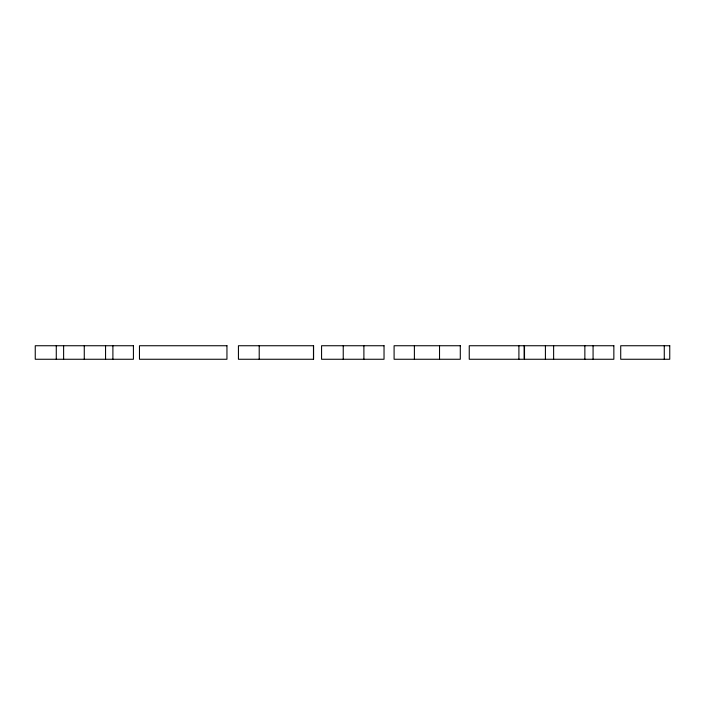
<?xml version="1.0" encoding="UTF-8"?>
<svg xmlns="http://www.w3.org/2000/svg" width="705" height="705" viewBox="0 0 705 705"><rect width="100%" height="100%" fill="white"/><g stroke="black" fill="none" stroke-linecap="round" stroke-linejoin="round"><path stroke-width="1.06" d="M664.277 345.741L664.277 359.259M593.072 345.741L593.072 359.259M584.859 345.741L584.859 359.259M553.628 345.741L553.628 359.259M545.414 345.741L545.414 359.259M518.906 345.741L518.906 359.259M439.523 345.741L439.523 359.259M414.39 345.741L414.39 359.259M363.895 345.741L363.895 359.259M343.238 345.741L343.238 359.259M313.469 345.741L313.469 359.259M259.211 345.741L259.211 359.259M112.897 345.741L112.897 359.259M105.556 345.741L105.556 359.259M84.274 345.741L84.274 359.259M63.617 345.741L63.617 359.259M56.277 345.741L56.277 359.259M133.421 345.741L35.25 345.741L35.25 359.259L133.421 359.259L133.421 345.741M226.948 345.741L139.467 345.741L139.467 359.259L226.948 359.259L226.948 345.741M313.593 345.741L238.431 345.741L238.431 359.259L313.593 359.259L313.593 345.741M384.031 345.741L321.568 345.741L321.568 359.259L384.031 359.259L384.031 345.741M460.295 345.741L394.095 345.741L394.095 359.259L460.295 359.259L460.295 345.741M524.132 345.741L469.248 345.741L469.248 359.259L524.132 359.259L524.132 345.741M613.852 345.741L524.511 345.741L524.511 359.259L613.852 359.259L613.852 345.741M669.75 345.741L620.717 345.741L620.717 359.259L669.75 359.259L669.75 345.741"/></g></svg>
